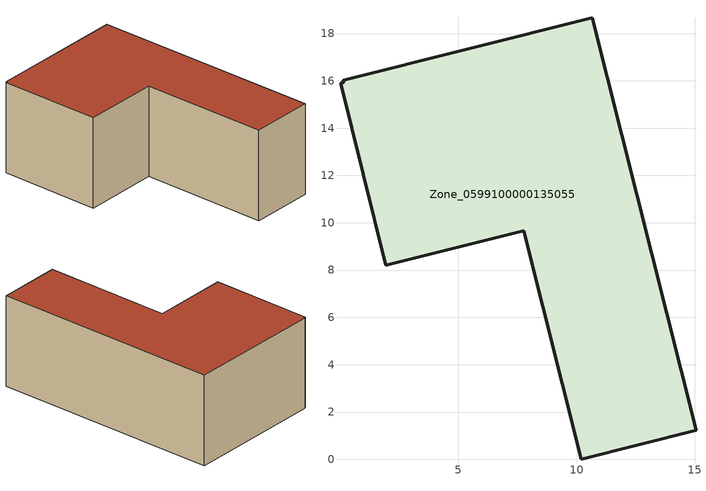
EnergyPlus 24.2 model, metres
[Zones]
Zone_0599100000135055
 floor ground (C_G): 0.02,15.91 0.16,15.94 0.13,16.03 10.67,18.67 15.05,1.22 10.19,0 7.77,9.67 1.94,8.21 z0
 wall outside (C_F): 7.77,9.67 10.19,0 15.05,1.22 10.67,18.67 0.13,16.03 0.16,15.94 0.02,15.91 1.94,8.21 7.77,9.67 z0:7.14
 roof outside (C_R): 0.16,15.94 0.02,15.91 1.94,8.21 7.77,9.67 10.19,0 15.05,1.22 10.67,18.67 0.13,16.03 z7.14
[BUILDING]
Pand.0599100000135055: North Axis=0; Terrain=City; Loads Convergence Tolerance Value=0.04; Temperature Convergence Tolerance Value=0.4; Solar Distribution=FullExterior; Maximum Number of Warmup Days=25; Minimum Number of Warmup Days=1
[Site:Location]
Rotterdam.The.Hague.AP_ZH_NLD Design_Conditions: Latitude=51.96; Longitude=4.45; Time Zone=1; Elevation=-4.5
[SITE:GROUNDTEMPERATURE:BUILDINGSURFACE]
18, 18, 18, 18, 18, 18, 18, 18, 18, 18, 18, 18
[MATERIAL] Thermal Absorptance=0.9; Solar Absorptance=0.7; Visible Absorptance=0.7
Name | Roughness | Thickness | Conductivity | Density | Specific Heat
G.D.1992-2005 | MediumSmooth | 0.15 | 0.06 | 540 | 1210
F.D.1992-2005 | Rough | 0.3 | 0.12 | 1920 | 840
R.D.1992-2005 | MediumRough | 0.2 | 0.08 | 1500 | 1000
[CONSTRUCTION]
C_G: G.D.1992-2005
C_F: F.D.1992-2005
C_R: R.D.1992-2005
[ZONE]
Zone_0599100000135055: Type=1; Multiplier=1; Ceiling Height=Autocalculate; Volume=Autocalculate; Floor Area=autocalculate; Part of Total Floor Area=Yes
[ZONEINFILTRATION:DESIGNFLOWRATE]
Infil_Zone_0599100000135055: Zone or ZoneList or Space or SpaceList=Zone_0599100000135055; Schedule=AlwaysOn; Design Flow Rate Calculation Method=Flow/Area; Flow Rate per Floor Area=0.0021; Constant Term Coefficient=1; Temperature Term Coefficient=0; Velocity Term Coefficient=0; Velocity Squared Term Coefficient=0
[HVACTEMPLATE:ZONE:IDEALLOADSAIRSYSTEM]
Zone_0599100000135055: Maximum Heating Supply Air Temperature=50; Minimum Cooling Supply Air Temperature=13; Maximum Heating Supply Air Humidity Ratio=0.0156; Minimum Cooling Supply Air Humidity Ratio=0.0077; Heating Limit=NoLimit; Cooling Limit=NoLimit; Dehumidification Control Type=ConstantSensibleHeatRatio; Cooling Sensible Heat Ratio=0.7; Dehumidification Setpoint=60; Humidification Control Type=None; Humidification Setpoint=30; Outdoor Air Method=None; Outdoor Air Flow Rate per Person=0.00944; Outdoor Air Flow Rate per Zone Floor Area=0; Outdoor Air Flow Rate per Zone=0; Demand Controlled Ventilation Type=None; Outdoor Air Economizer Type=NoEconomizer; Heat Recovery Type=None; Sensible Heat Recovery Effectiveness=0.7; Latent Heat Recovery Effectiveness=0.65
[ZONECONTROL:THERMOSTAT]
ThermostatControl_Zone_0599100000135055: Zone or ZoneList=Zone_0599100000135055; Control Type Schedule=DualSetpointControlType; Control 1=Thermostat_Zone_0599100000135055; Temperature Difference Between Cutout And Setpoint=0
[THERMOSTATSETPOINT:DUALSETPOINT]
Thermostat_Zone_0599100000135055: Heating Setpoint Temperature Schedule=HeatingSetpoint_Zone_0599100000135055; Cooling Setpoint Temperature Schedule=CoolingSetpoint_Zone_0599100000135055
[SCHEDULE:COMPACT]
HeatingSetpoint_Zone_0599100000135055: Through: 12/31, For: AllDays, Until: 24:00, 21
CoolingSetpoint_Zone_0599100000135055: Through: 12/31, For: AllDays, Until: 24:00, 24
DualSetpointControlType: Through: 12/31, For: AllDays, Until: 24:00, 4
AlwaysOn: Through: 12/31, For: AllDays, Until: 24:00, 1
